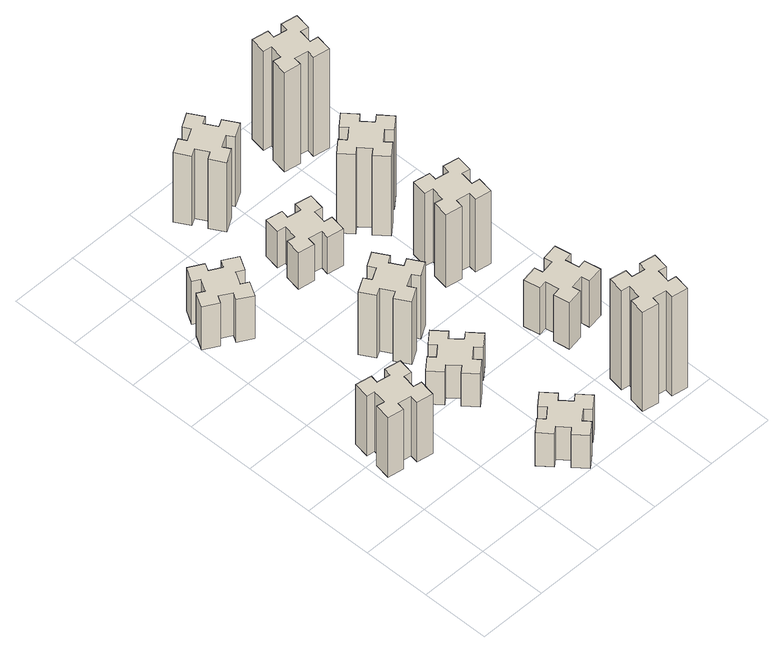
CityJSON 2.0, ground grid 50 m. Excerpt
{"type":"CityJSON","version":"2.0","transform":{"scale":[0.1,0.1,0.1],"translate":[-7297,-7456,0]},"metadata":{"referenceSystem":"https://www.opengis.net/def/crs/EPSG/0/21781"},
"CityObjects":{
"building1":{"type":"Building","attributes":{"class":"1000","function":"1000","usage":"1000","yearOfConstruction":2016,"roofType":"1000","measuredHeight":54,"storeysAboveGround":30,"storeysBelowGround":0},"geometry":[{"type":"Solid","lod":"1","boundaries":[[[[0,1,2,3,4,5,6,7,8,9,10,11,12,13,14,15,16,17,18,19]],[[17,16,20,21]],[[16,15,22,20]],[[15,14,23,22]],[[14,13,24,23]],[[13,12,25,24]],[[12,11,26,25]],[[11,10,27,26]],[[10,9,28,27]],[[9,8,29,28]],[[8,7,30,29]],[[7,6,31,30]],[[6,5,32,31]],[[5,4,33,32]],[[4,3,34,33]],[[3,2,35,34]],[[2,1,36,35]],[[1,0,37,36]],[[0,19,38,37]],[[19,18,39,38]],[[18,17,21,39]],[[24,25,26,27,28,29,30,31,32,33,34,35,36,37,38,39,21,20,22,23]]]]}]},
"building2":{"type":"Building","attributes":{"class":"1000","function":"1000","usage":"1000","yearOfConstruction":2016,"roofType":"1000","measuredHeight":39,"storeysAboveGround":30,"storeysBelowGround":0},"geometry":[{"type":"Solid","lod":"1","boundaries":[[[[40,41,42,43,44,45,46,47,48,49,50,51,52,53,54,55,56,57,58,59]],[[57,56,60,61]],[[56,55,62,60]],[[55,54,63,62]],[[54,53,64,63]],[[53,52,65,64]],[[52,51,66,65]],[[51,50,67,66]],[[50,49,68,67]],[[49,48,69,68]],[[48,47,70,69]],[[47,46,71,70]],[[46,45,72,71]],[[45,44,73,72]],[[44,43,74,73]],[[43,42,75,74]],[[42,41,76,75]],[[41,40,77,76]],[[40,59,78,77]],[[59,58,79,78]],[[58,57,61,79]],[[64,65,66,67,68,69,70,71,72,73,74,75,76,77,78,79,61,60,62,63]]]]}]},
"building3":{"type":"Building","attributes":{"class":"1000","function":"1000","usage":"1000","yearOfConstruction":2016,"roofType":"1000","measuredHeight":30,"storeysAboveGround":30,"storeysBelowGround":0},"geometry":[{"type":"Solid","lod":"1","boundaries":[[[[80,81,82,83,84,85,86,87,88,89,90,91,92,93,94,95,96,97,98,99]],[[97,96,100,101]],[[96,95,102,100]],[[95,94,103,102]],[[94,93,104,103]],[[93,92,105,104]],[[92,91,106,105]],[[91,90,107,106]],[[90,89,108,107]],[[89,88,109,108]],[[88,87,110,109]],[[87,86,111,110]],[[86,85,112,111]],[[85,84,113,112]],[[84,83,114,113]],[[83,82,115,114]],[[82,81,116,115]],[[81,80,117,116]],[[80,99,118,117]],[[99,98,119,118]],[[98,97,101,119]],[[104,105,106,107,108,109,110,111,112,113,114,115,116,117,118,119,101,100,102,103]]]]}]},
"building4":{"type":"Building","attributes":{"class":"1000","function":"1000","usage":"1000","yearOfConstruction":2016,"roofType":"1000","measuredHeight":30,"storeysAboveGround":30,"storeysBelowGround":0},"geometry":[{"type":"Solid","lod":"1","boundaries":[[[[120,121,122,123,124,125,126,127,128,129,130,131,132,133,134,135,136,137,138,139]],[[137,136,140,141]],[[136,135,142,140]],[[135,134,143,142]],[[134,133,144,143]],[[133,132,145,144]],[[132,131,146,145]],[[131,130,147,146]],[[130,129,148,147]],[[129,128,149,148]],[[128,127,150,149]],[[127,126,151,150]],[[126,125,152,151]],[[125,124,153,152]],[[124,123,154,153]],[[123,122,155,154]],[[122,121,156,155]],[[121,120,157,156]],[[120,139,158,157]],[[139,138,159,158]],[[138,137,141,159]],[[144,145,146,147,148,149,150,151,152,153,154,155,156,157,158,159,141,140,142,143]]]]}]},
"building5":{"type":"Building","attributes":{"class":"1000","function":"1000","usage":"1000","yearOfConstruction":2016,"roofType":"1000","measuredHeight":57,"storeysAboveGround":30,"storeysBelowGround":0},"geometry":[{"type":"Solid","lod":"1","boundaries":[[[[160,161,162,163,164,165,166,167,168,169,170,171,172,173,174,175,176,177,178,179]],[[177,176,180,181]],[[176,175,182,180]],[[175,174,183,182]],[[174,173,184,183]],[[173,172,185,184]],[[172,171,186,185]],[[171,170,187,186]],[[170,169,188,187]],[[169,168,189,188]],[[168,167,190,189]],[[167,166,191,190]],[[166,165,192,191]],[[165,164,193,192]],[[164,163,194,193]],[[163,162,195,194]],[[162,161,196,195]],[[161,160,197,196]],[[160,179,198,197]],[[179,178,199,198]],[[178,177,181,199]],[[184,185,186,187,188,189,190,191,192,193,194,195,196,197,198,199,181,180,182,183]]]]}]},
"building6":{"type":"Building","attributes":{"class":"1000","function":"1000","usage":"1000","yearOfConstruction":2016,"roofType":"1000","measuredHeight":33,"storeysAboveGround":30,"storeysBelowGround":0},"geometry":[{"type":"Solid","lod":"1","boundaries":[[[[200,201,202,203,204,205,206,207,208,209,210,211,212,213,214,215,216,217,218,219]],[[217,216,220,221]],[[216,215,222,220]],[[215,214,223,222]],[[214,213,224,223]],[[213,212,225,224]],[[212,211,226,225]],[[211,210,227,226]],[[210,209,228,227]],[[209,208,229,228]],[[208,207,230,229]],[[207,206,231,230]],[[206,205,232,231]],[[205,204,233,232]],[[204,203,234,233]],[[203,202,235,234]],[[202,201,236,235]],[[201,200,237,236]],[[200,219,238,237]],[[219,218,239,238]],[[218,217,221,239]],[[224,225,226,227,228,229,230,231,232,233,234,235,236,237,238,239,221,220,222,223]]]]}]},
"building7":{"type":"Building","attributes":{"class":"1000","function":"1000","usage":"1000","yearOfConstruction":2016,"roofType":"1000","measuredHeight":90,"storeysAboveGround":30,"storeysBelowGround":0},"geometry":[{"type":"Solid","lod":"1","boundaries":[[[[240,241,242,243,244,245,246,247,248,249,250,251,252,253,254,255,256,257,258,259]],[[257,256,260,261]],[[256,255,262,260]],[[255,254,263,262]],[[254,253,264,263]],[[253,252,265,264]],[[252,251,266,265]],[[251,250,267,266]],[[250,249,268,267]],[[249,248,269,268]],[[248,247,270,269]],[[247,246,271,270]],[[246,245,272,271]],[[245,244,273,272]],[[244,243,274,273]],[[243,242,275,274]],[[242,241,276,275]],[[241,240,277,276]],[[240,259,278,277]],[[259,258,279,278]],[[258,257,261,279]],[[264,265,266,267,268,269,270,271,272,273,274,275,276,277,278,279,261,260,262,263]]]]}]},
"building8":{"type":"Building","attributes":{"class":"1000","function":"1000","usage":"1000","yearOfConstruction":2016,"roofType":"1000","measuredHeight":63,"storeysAboveGround":30,"storeysBelowGround":0},"geometry":[{"type":"Solid","lod":"1","boundaries":[[[[280,281,282,283,284,285,286,287,288,289,290,291,292,293,294,295,296,297,298,299]],[[297,296,300,301]],[[296,295,302,300]],[[295,294,303,302]],[[294,293,304,303]],[[293,292,305,304]],[[292,291,306,305]],[[291,290,307,306]],[[290,289,308,307]],[[289,288,309,308]],[[288,287,310,309]],[[287,286,311,310]],[[286,285,312,311]],[[285,284,313,312]],[[284,283,314,313]],[[283,282,315,314]],[[282,281,316,315]],[[281,280,317,316]],[[280,299,318,317]],[[299,298,319,318]],[[298,297,301,319]],[[304,305,306,307,308,309,310,311,312,313,314,315,316,317,318,319,301,300,302,303]]]]}]},
"building9":{"type":"Building","attributes":{"class":"1000","function":"1000","usage":"1000","yearOfConstruction":2016,"roofType":"1000","measuredHeight":42,"storeysAboveGround":30,"storeysBelowGround":0},"geometry":[{"type":"Solid","lod":"1","boundaries":[[[[320,321,322,323,324,325,326,327,328,329,330,331,332,333,334,335,336,337,338,339]],[[337,336,340,341]],[[336,335,342,340]],[[335,334,343,342]],[[334,333,344,343]],[[333,332,345,344]],[[332,331,346,345]],[[331,330,347,346]],[[330,329,348,347]],[[329,328,349,348]],[[328,327,350,349]],[[327,326,351,350]],[[326,325,352,351]],[[325,324,353,352]],[[324,323,354,353]],[[323,322,355,354]],[[322,321,356,355]],[[321,320,357,356]],[[320,339,358,357]],[[339,338,359,358]],[[338,337,341,359]],[[344,345,346,347,348,349,350,351,352,353,354,355,356,357,358,359,341,340,342,343]]]]}]},
"building10":{"type":"Building","attributes":{"class":"1000","function":"1000","usage":"1000","yearOfConstruction":2016,"roofType":"1000","measuredHeight":66,"storeysAboveGround":30,"storeysBelowGround":0},"geometry":[{"type":"Solid","lod":"1","boundaries":[[[[360,361,362,363,364,365,366,367,368,369,370,371,372,373,374,375,376,377,378,379]],[[377,376,380,381]],[[376,375,382,380]],[[375,374,383,382]],[[374,373,384,383]],[[373,372,385,384]],[[372,371,386,385]],[[371,370,387,386]],[[370,369,388,387]],[[369,368,389,388]],[[368,367,390,389]],[[367,366,391,390]],[[366,365,392,391]],[[365,364,393,392]],[[364,363,394,393]],[[363,362,395,394]],[[362,361,396,395]],[[361,360,397,396]],[[360,379,398,397]],[[379,378,399,398]],[[378,377,381,399]],[[384,385,386,387,388,389,390,391,392,393,394,395,396,397,398,399,381,380,382,383]]]]}]},
"building11":{"type":"Building","attributes":{"class":"1000","function":"1000","usage":"1000","yearOfConstruction":2016,"roofType":"1000","measuredHeight":72,"storeysAboveGround":30,"storeysBelowGround":0},"geometry":[{"type":"Solid","lod":"1","boundaries":[[[[400,401,402,403,404,405,406,407,408,409,410,411,412,413,414,415,416,417,418,419]],[[417,416,420,421]],[[416,415,422,420]],[[415,414,423,422]],[[414,413,424,423]],[[413,412,425,424]],[[412,411,426,425]],[[411,410,427,426]],[[410,409,428,427]],[[409,408,429,428]],[[408,407,430,429]],[[407,406,431,430]],[[406,405,432,431]],[[405,404,433,432]],[[404,403,434,433]],[[403,402,435,434]],[[402,401,436,435]],[[401,400,437,436]],[[400,419,438,437]],[[419,418,439,438]],[[418,417,421,439]],[[424,425,426,427,428,429,430,431,432,433,434,435,436,437,438,439,421,420,422,423]]]]}]},
"building12":{"type":"Building","attributes":{"class":"1000","function":"1000","usage":"1000","yearOfConstruction":2016,"roofType":"1000","measuredHeight":90,"storeysAboveGround":30,"storeysBelowGround":0},"geometry":[{"type":"Solid","lod":"1","boundaries":[[[[440,441,442,443,444,445,446,447,448,449,450,451,452,453,454,455,456,457,458,459]],[[457,456,460,461]],[[456,455,462,460]],[[455,454,463,462]],[[454,453,464,463]],[[453,452,465,464]],[[452,451,466,465]],[[451,450,467,466]],[[450,449,468,467]],[[449,448,469,468]],[[448,447,470,469]],[[447,446,471,470]],[[446,445,472,471]],[[445,444,473,472]],[[444,443,474,473]],[[443,442,475,474]],[[442,441,476,475]],[[441,440,477,476]],[[440,459,478,477]],[[459,458,479,478]],[[458,457,461,479]],[[464,465,466,467,468,469,470,471,472,473,474,475,476,477,478,479,461,460,462,463]]]]}]}
},
"vertices":[
[335,917,0],[352,1015,0],[411,1005,0],[432,1123,0],[314,1144,0],[304,1085,0],[205,1102,0],[216,1161,0],[97,1182,0],[77,1064,0],[136,1054,0],[118,955,0],[59,966,0],[38,847,0],[157,827,0],[167,886,0],[265,868,0],[255,809,0],[373,788,0],[394,907,0],[265,868,540],[255,809,540],[167,886,540],[157,827,540],[38,847,540],[59,966,540],[118,955,540],[136,1054,540],[77,1064,540],[97,1182,540],[216,1161,540],[205,1102,540],[304,1085,540],[314,1144,540],[432,1123,540],[411,1005,540],[352,1015,540],[335,917,540],[394,907,540],[373,788,540],
[306,2367,0],[356,2454,0],[408,2424,0],[468,2528,0],[364,2588,0],[334,2536,0],[247,2586,0],[277,2638,0],[173,2698,0],[113,2594,0],[165,2564,0],[115,2477,0],[63,2507,0],[3,2403,0],[107,2343,0],[137,2395,0],[224,2345,0],[194,2293,0],[298,2233,0],[358,2337,0],[224,2345,390],[194,2293,390],[137,2395,390],[107,2343,390],[3,2403,390],[63,2507,390],[115,2477,390],[165,2564,390],[113,2594,390],[173,2698,390],[277,2638,390],[247,2586,390],[334,2536,390],[364,2588,390],[468,2528,390],[408,2424,390],[356,2454,390],[306,2367,390],[358,2337,390],[298,2233,390],
[943,362,0],[866,297,0],[828,343,0],[736,266,0],[813,174,0],[859,213,0],[923,136,0],[877,98,0],[954,6,0],[1046,83,0],[1008,129,0],[1084,193,0],[1123,147,0],[1215,224,0],[1138,316,0],[1092,278,0],[1027,354,0],[1073,393,0],[996,485,0],[904,408,0],[1027,354,300],[1073,393,300],[1092,278,300],[1138,316,300],[1215,224,300],[1123,147,300],[1084,193,300],[1008,129,300],[1046,83,300],[954,6,300],[877,98,300],[923,136,300],[859,213,300],[813,174,300],[736,266,300],[828,343,300],[866,297,300],[943,362,300],[904,408,300],[996,485,300],
[908,969,0],[984,1033,0],[1023,987,0],[1115,1064,0],[1038,1156,0],[992,1118,0],[927,1194,0],[973,1233,0],[896,1325,0],[804,1248,0],[843,1202,0],[766,1137,0],[728,1183,0],[636,1106,0],[713,1014,0],[759,1053,0],[823,976,0],[777,938,0],[854,846,0],[946,923,0],[823,976,300],[777,938,300],[759,1053,300],[713,1014,300],[636,1106,300],[728,1183,300],[766,1137,300],[843,1202,300],[804,1248,300],[896,1325,300],[973,1233,300],[927,1194,300],[992,1118,300],[1038,1156,300],[1115,1064,300],[1023,987,300],[984,1033,300],[908,969,300],[946,923,300],[854,846,300],
[755,1614,0],[805,1527,0],[753,1497,0],[813,1393,0],[917,1453,0],[887,1505,0],[974,1555,0],[1004,1503,0],[1108,1563,0],[1048,1667,0],[996,1637,0],[946,1724,0],[998,1754,0],[938,1858,0],[834,1798,0],[864,1746,0],[777,1696,0],[747,1748,0],[643,1688,0],[703,1584,0],[777,1696,570],[747,1748,570],[864,1746,570],[834,1798,570],[938,1858,570],[998,1754,570],[946,1724,570],[996,1637,570],[1048,1667,570],[1108,1563,570],[1004,1503,570],[974,1555,570],[887,1505,570],[917,1453,570],[813,1393,570],[753,1497,570],[805,1527,570],[755,1614,570],[703,1584,570],[643,1688,570],
[876,2534,0],[858,2435,0],[799,2446,0],[778,2327,0],[897,2307,0],[907,2366,0],[1005,2348,0],[995,2289,0],[1113,2268,0],[1134,2387,0],[1075,2397,0],[1092,2495,0],[1151,2485,0],[1172,2603,0],[1054,2624,0],[1044,2565,0],[945,2582,0],[956,2641,0],[837,2662,0],[817,2544,0],[945,2582,330],[956,2641,330],[1044,2565,330],[1054,2624,330],[1172,2603,330],[1151,2485,330],[1092,2495,330],[1075,2397,330],[1134,2387,330],[1113,2268,330],[995,2289,330],[1005,2348,330],[907,2366,330],[897,2307,330],[778,2327,330],[799,2446,330],[858,2435,330],[876,2534,330],[817,2544,330],[837,2662,330],
[1784,345,0],[1685,362,0],[1696,421,0],[1577,442,0],[1557,324,0],[1616,314,0],[1598,215,0],[1539,226,0],[1518,107,0],[1637,87,0],[1647,146,0],[1745,128,0],[1735,69,0],[1853,48,0],[1874,167,0],[1815,177,0],[1832,275,0],[1891,265,0],[1912,383,0],[1794,404,0],[1832,275,900],[1891,265,900],[1815,177,900],[1874,167,900],[1853,48,900],[1735,69,900],[1745,128,900],[1647,146,900],[1637,87,900],[1518,107,900],[1539,226,900],[1598,215,900],[1616,314,900],[1557,324,900],[1577,442,900],[1696,421,900],[1685,362,900],[1784,345,900],[1794,404,900],[1912,383,900],
[996,3217,0],[946,3304,0],[998,3334,0],[938,3438,0],[834,3378,0],[864,3326,0],[777,3276,0],[747,3328,0],[643,3268,0],[703,3164,0],[755,3194,0],[805,3107,0],[753,3077,0],[813,2973,0],[917,3033,0],[887,3085,0],[974,3135,0],[1004,3083,0],[1108,3143,0],[1048,3247,0],[974,3135,630],[1004,3083,630],[887,3085,630],[917,3033,630],[813,2973,630],[753,3077,630],[805,3107,630],[755,3194,630],[703,3164,630],[643,3268,630],[747,3328,630],[777,3276,630],[864,3326,630],[834,3378,630],[938,3438,630],[998,3334,630],[946,3304,630],[996,3217,630],[1048,3247,630],[1108,3143,630],
[1685,868,0],[1784,886,0],[1794,827,0],[1912,847,0],[1891,966,0],[1832,955,0],[1815,1054,0],[1874,1064,0],[1853,1182,0],[1735,1161,0],[1745,1102,0],[1647,1085,0],[1637,1144,0],[1518,1123,0],[1539,1005,0],[1598,1015,0],[1616,917,0],[1557,907,0],[1577,788,0],[1696,809,0],[1616,917,420],[1557,907,420],[1598,1015,420],[1539,1005,420],[1518,1123,420],[1637,1144,420],[1647,1085,420],[1745,1102,420],[1735,1161,420],[1853,1182,420],[1874,1064,420],[1815,1054,420],[1832,955,420],[1891,966,420],[1912,847,420],[1794,827,420],[1784,886,420],[1685,868,420],[1696,809,420],[1577,788,420],
[1547,1726,0],[1645,1708,0],[1635,1649,0],[1753,1628,0],[1774,1747,0],[1715,1757,0],[1732,1855,0],[1791,1845,0],[1812,1963,0],[1694,1984,0],[1684,1925,0],[1585,1942,0],[1596,2001,0],[1477,2022,0],[1457,1904,0],[1516,1894,0],[1498,1795,0],[1439,1806,0],[1418,1687,0],[1537,1667,0],[1498,1795,660],[1439,1806,660],[1516,1894,660],[1457,1904,660],[1477,2022,660],[1596,2001,660],[1585,1942,660],[1684,1925,660],[1694,1984,660],[1812,1963,660],[1791,1845,660],[1732,1855,660],[1715,1757,660],[1774,1747,660],[1753,1628,660],[1635,1649,660],[1645,1708,660],[1547,1726,660],[1537,1667,660],[1418,1687,660],
[1399,2433,0],[1463,2356,0],[1417,2318,0],[1494,2226,0],[1586,2303,0],[1548,2349,0],[1624,2413,0],[1663,2367,0],[1755,2444,0],[1678,2536,0],[1632,2498,0],[1567,2574,0],[1613,2613,0],[1536,2705,0],[1444,2628,0],[1483,2582,0],[1406,2517,0],[1368,2563,0],[1276,2486,0],[1353,2394,0],[1406,2517,720],[1368,2563,720],[1483,2582,720],[1444,2628,720],[1536,2705,720],[1613,2613,720],[1567,2574,720],[1632,2498,720],[1678,2536,720],[1755,2444,720],[1663,2367,720],[1624,2413,720],[1548,2349,720],[1586,2303,720],[1494,2226,720],[1417,2318,720],[1463,2356,720],[1399,2433,720],[1353,2394,720],[1276,2486,720],
[1715,3137,0],[1732,3235,0],[1791,3225,0],[1812,3343,0],[1694,3364,0],[1684,3305,0],[1585,3322,0],[1596,3381,0],[1477,3402,0],[1457,3284,0],[1516,3274,0],[1498,3175,0],[1439,3186,0],[1418,3067,0],[1537,3047,0],[1547,3106,0],[1645,3088,0],[1635,3029,0],[1753,3008,0],[1774,3127,0],[1645,3088,900],[1635,3029,900],[1547,3106,900],[1537,3047,900],[1418,3067,900],[1439,3186,900],[1498,3175,900],[1516,3274,900],[1457,3284,900],[1477,3402,900],[1596,3381,900],[1585,3322,900],[1684,3305,900],[1694,3364,900],[1812,3343,900],[1791,3225,900],[1732,3235,900],[1715,3137,900],[1774,3127,900],[1753,3008,900]
]}
